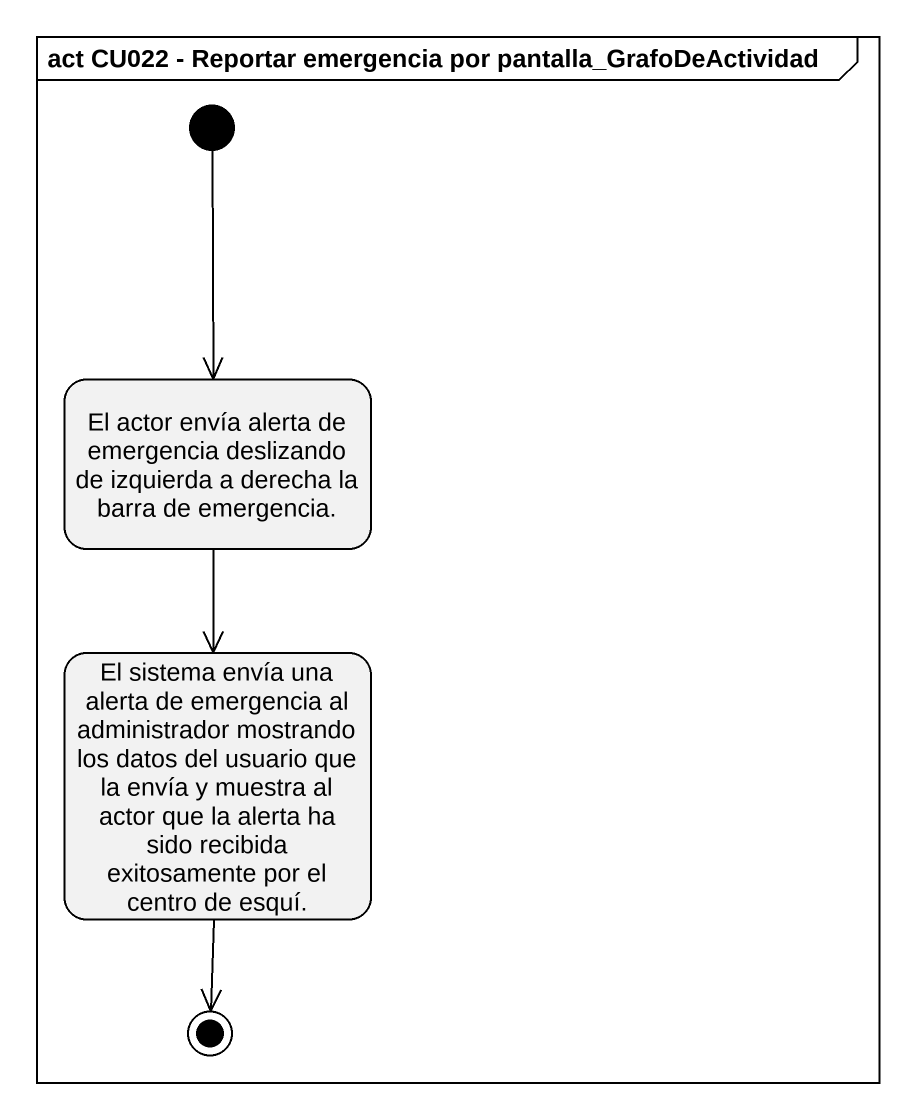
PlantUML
@startuml
mainframe act CU022 - Reportar emergencia por pantalla_GrafoDeActividad
hide empty description
state "El actor envía alerta de emergencia deslizando de izquierda a derecha la barra de emergencia." as El_actor_envía_alerta_de
state "El sistema envía una alerta de emergencia al administrador mostrando los datos del usuario que la envía y muestra al actor que la alerta ha sido recibida exitosamente por el centro de esquí." as El_sistema_envía_una_alerta
[*] --> El_actor_envía_alerta_de
El_actor_envía_alerta_de --> El_sistema_envía_una_alerta
El_sistema_envía_una_alerta --> [*]
@enduml
